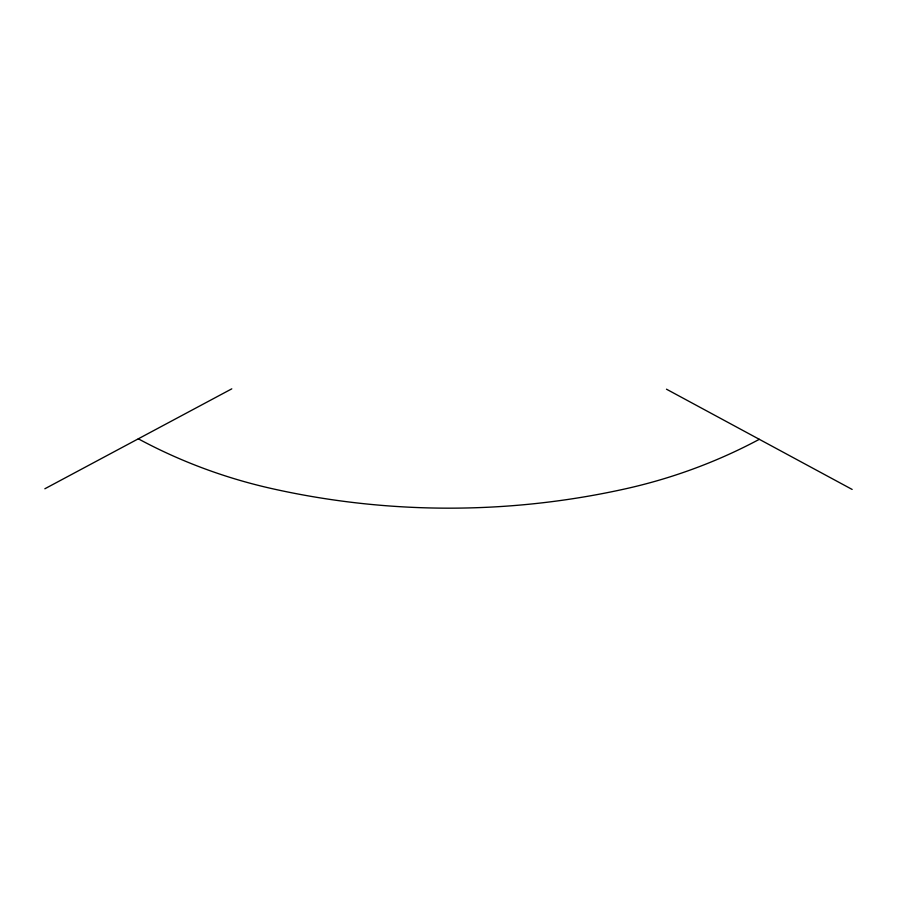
<?xml version="1.0" encoding="UTF-8"?>
<svg xmlns="http://www.w3.org/2000/svg" width="897" height="897" viewBox="0 0 897 897"><rect width="100%" height="100%" fill="white"/><g stroke="black" fill="none" stroke-linecap="round" stroke-linejoin="round"><path stroke-width="1.35" d="M44.85 488.775L231.785 388.838M666.482 389.197L852.15 489.437M138.317 438.812A501.838 466.922 -2 0 0 272.183 488.674A758.133 705.39 -2 0 0 624.817 488.966A501.838 466.922 -2 0 0 759.322 439.317"/></g></svg>
